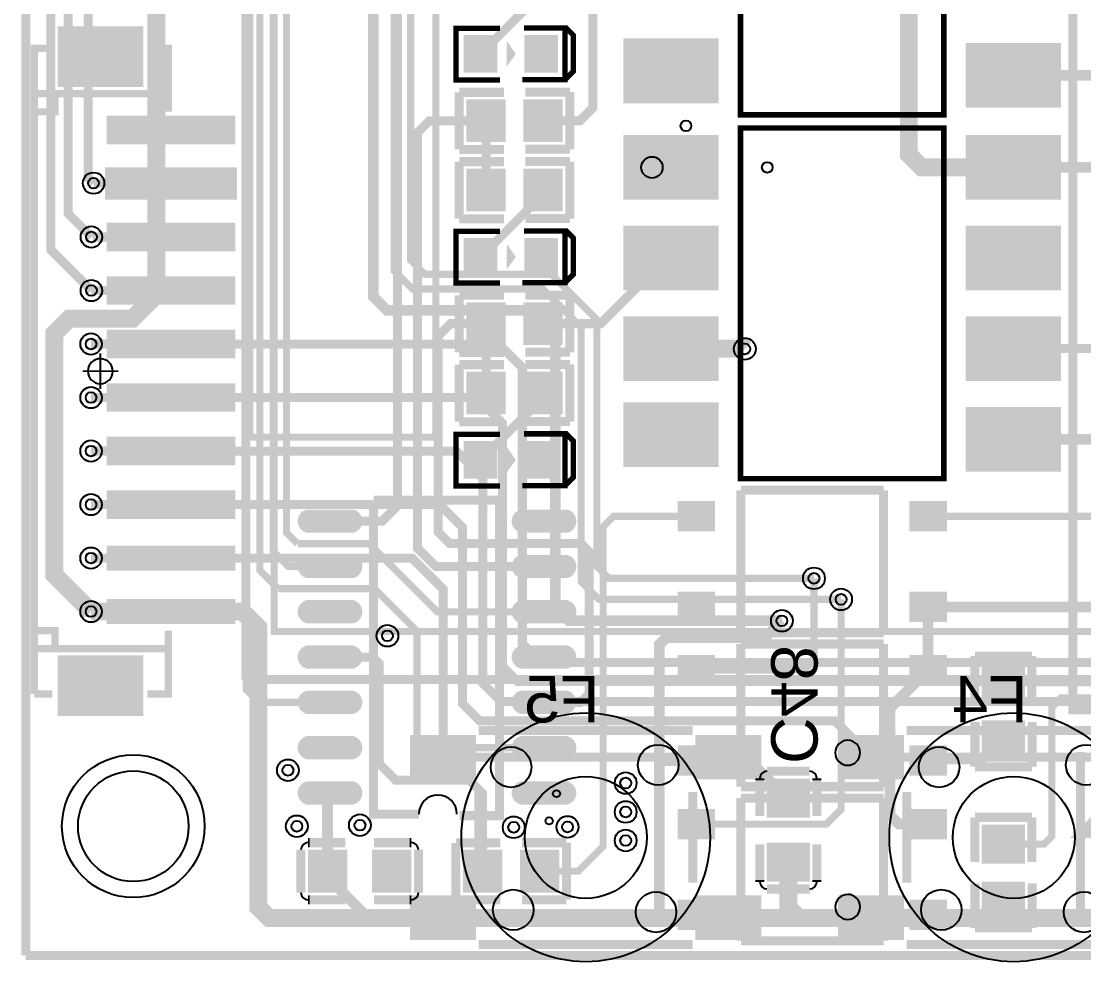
# Model space of a CAD drawing. Header units: millimetres. Extents: x -0.1 to 83.5, y 0 to 65.8.
# Drawn here: x -0.13 to 29.66, y 0 to 26.37 of the extents above; entities that cross this region are included whole.
import ezdxf

# ---------------------------------------------------------------- set-up
doc = ezdxf.new("R2010")
doc.units = ezdxf.units.MM
for name, color, linetype, true_color in [('BoardOutLine', 7, 'Continuous', 0xff00ff), ('BottomLayer', 7, 'Continuous', 0x6699cc), ('BottomPasteMaskLayer', 7, 'Continuous', 0x800000), ('BottomSilkLayer', 7, 'Continuous', 0x66cc33), ('BottomSolderMaskLayer', 7, 'Continuous', 0xaa00ff), ('Document', 7, 'Continuous', 0xffffff), ('Hole', 7, 'Continuous', 0x222222), ('Mechanical', 7, 'Continuous', 0xf022f0), ('Multi-Layer', 7, 'Continuous', 0xc0c0c0), ('TopLayer', 7, 'Continuous', 0xff3366), ('TopPasteMaskLayer', 7, 'Continuous', 0x808080), ('TopSilkLayer', 7, 'Continuous', 0xffcc00), ('TopSolderMaskLayer', 7, 'Continuous', 0x800080)]:
    doc.layers.add(name, color=color, linetype=linetype, true_color=true_color)
doc.styles.get("Standard").update_dxf_attribs({"font": 'arial.ttf'})

msp = doc.modelspace()

# ---------------------------------------------------------------- hatches: boundary and pattern name
at = {"layer": 'BottomLayer'}
for points in [[(12.6, 6.337), (10.8, 6.337), (10.8, 5.137), (12.6, 5.137)], [(20.6, 6.337), (18.8, 6.337), (18.8, 5.137), (20.6, 5.137)], [(24.601, 6.337), (22.801, 6.337), (22.801, 5.137), (24.601, 5.137)], [(21.93, 4.091), (21.93, 5.091), (20.83, 5.091), (20.83, 4.091)], [(21.93, 2.291), (21.93, 3.291), (20.83, 3.291), (20.83, 2.291)], [(12.6, 1.837), (10.8, 1.837), (10.8, 0.637), (12.6, 0.637)], [(20.6, 1.837), (18.8, 1.837), (18.8, 0.637), (20.6, 0.637)], [(24.601, 1.837), (22.801, 1.837), (22.801, 0.637), (24.601, 0.637)]]:
    msp.add_hatch(color=256, dxfattribs=at).paths.add_polyline_path(points)
at = {"layer": 'BottomPasteMaskLayer'}
for points in [[(12.6, 6.337), (10.8, 6.337), (10.8, 5.137), (12.6, 5.137)], [(20.6, 6.337), (18.8, 6.337), (18.8, 5.137), (20.6, 5.137)], [(24.601, 6.337), (22.801, 6.337), (22.801, 5.137), (24.601, 5.137)], [(21.93, 4.091), (21.93, 5.091), (20.83, 5.091), (20.83, 4.091)], [(21.93, 2.291), (21.93, 3.291), (20.83, 3.291), (20.83, 2.291)], [(12.6, 1.837), (10.8, 1.837), (10.8, 0.637), (12.6, 0.637)], [(20.6, 1.837), (18.8, 1.837), (18.8, 0.637), (20.6, 0.637)], [(24.601, 1.837), (22.801, 1.837), (22.801, 0.637), (24.601, 0.637)]]:
    msp.add_hatch(color=256, dxfattribs=at).paths.add_polyline_path(points)
at = {"layer": 'BottomSolderMaskLayer'}
for points in [[(12.625, 6.362), (10.775, 6.362), (10.775, 5.112), (12.625, 5.112)], [(20.625, 6.362), (18.775, 6.362), (18.775, 5.112), (20.625, 5.112)], [(24.626, 6.362), (22.776, 6.362), (22.776, 5.112), (24.626, 5.112)], [(21.986, 4.045), (21.986, 5.137), (20.774, 5.137), (20.774, 4.045)], [(21.986, 2.244), (21.986, 3.337), (20.774, 3.337), (20.774, 2.244)], [(12.625, 1.862), (10.775, 1.862), (10.775, 0.612), (12.625, 0.612)], [(20.625, 1.862), (18.775, 1.862), (18.775, 0.612), (20.625, 0.612)], [(24.626, 1.862), (22.776, 1.862), (22.776, 0.612), (24.626, 0.612)]]:
    msp.add_hatch(color=256, dxfattribs=at).paths.add_polyline_path(points)
at = {"layer": 'TopLayer'}
for points in [[(3.241, 24.574), (0.941, 24.574), (0.941, 26.174), (3.241, 26.174)], [(13.2, 25.95), (13.2, 24.95), (12.3, 24.95), (12.3, 25.95)], [(14.9, 25.95), (14.9, 24.95), (14, 24.95), (14, 25.95)], [(19.39, 25.867), (19.39, 24.087), (16.79, 24.087), (16.79, 25.867)], [(28.99, 25.74), (28.99, 23.96), (26.39, 23.96), (26.39, 25.74)], [(13.405, 23.03), (12.405, 23.03), (12.405, 24.13), (13.405, 24.13)], [(15.005, 23.03), (14.005, 23.03), (14.005, 24.13), (15.005, 24.13)], [(5.872, 23.718), (5.872, 22.918), (2.272, 22.918), (2.272, 23.718)], [(19.39, 23.16), (19.39, 21.38), (16.79, 21.38), (16.79, 23.16)], [(28.99, 23.16), (28.99, 21.38), (26.39, 21.38), (26.39, 23.16)], [(5.872, 22.218), (5.872, 21.418), (2.272, 21.418), (2.272, 22.218)], [(13.405, 21.085), (12.405, 21.085), (12.405, 22.185), (13.405, 22.185)], [(15.005, 21.085), (14.005, 21.085), (14.005, 22.185), (15.005, 22.185)], [(5.872, 20.718), (5.872, 19.918), (2.272, 19.918), (2.272, 20.718)], [(19.39, 20.62), (19.39, 18.84), (16.79, 18.84), (16.79, 20.62)], [(28.99, 20.62), (28.99, 18.84), (26.39, 18.84), (26.39, 20.62)], [(13.2, 20.26), (13.2, 19.26), (12.3, 19.26), (12.3, 20.26)], [(14.9, 20.26), (14.9, 19.26), (14, 19.26), (14, 20.26)], [(5.872, 19.218), (5.872, 18.418), (2.272, 18.418), (2.272, 19.218)], [(13.405, 17.34), (12.405, 17.34), (12.405, 18.44), (13.405, 18.44)], [(15.005, 17.34), (14.005, 17.34), (14.005, 18.44), (15.005, 18.44)], [(19.39, 18.08), (19.39, 16.3), (16.79, 16.3), (16.79, 18.08)], [(28.99, 18.08), (28.99, 16.3), (26.39, 16.3), (26.39, 18.08)], [(5.872, 17.718), (5.872, 16.918), (2.272, 16.918), (2.272, 17.718)], [(13.405, 15.395), (12.405, 15.395), (12.405, 16.495), (13.405, 16.495)], [(15.005, 15.395), (14.005, 15.395), (14.005, 16.495), (15.005, 16.495)], [(5.872, 16.218), (5.872, 15.418), (2.272, 15.418), (2.272, 16.218)], [(19.39, 15.667), (19.39, 13.887), (16.79, 13.887), (16.79, 15.667)], [(28.99, 15.54), (28.99, 13.76), (26.39, 13.76), (26.39, 15.54)], [(5.872, 14.718), (5.872, 13.918), (2.272, 13.918), (2.272, 14.718)], [(13.2, 14.571), (13.2, 13.571), (12.3, 13.571), (12.3, 14.571)], [(14.9, 14.571), (14.9, 13.571), (14, 13.571), (14, 14.571)], [(5.872, 13.218), (5.872, 12.418), (2.272, 12.418), (2.272, 13.218)], [(18.3, 12.89), (19.3, 12.89), (19.3, 12.09), (18.3, 12.09)], [(24.8, 12.89), (25.8, 12.89), (25.8, 12.09), (24.8, 12.09)], [(9.13, 12.653, -0.785398), (9.13, 12.053), (7.93, 12.053, -0.785398), (7.93, 12.653)], [(15.13, 12.653, -0.785398), (15.13, 12.053), (13.93, 12.053, -0.785398), (13.93, 12.653)], [(2.272, 10.968), (2.272, 11.668), (5.872, 11.668), (5.872, 10.968)], [(9.13, 11.383, -0.785398), (9.13, 10.783), (7.93, 10.783, -0.785398), (7.93, 11.383)], [(15.13, 11.383, -0.785398), (15.13, 10.783), (13.93, 10.783, -0.785398), (13.93, 11.383)], [(2.272, 9.468), (2.272, 10.168), (5.872, 10.168), (5.872, 9.468)], [(18.3, 10.35), (19.3, 10.35), (19.3, 9.55), (18.3, 9.55)], [(24.8, 10.35), (25.8, 10.35), (25.8, 9.55), (24.8, 9.55)], [(9.13, 10.113, -0.785398), (9.13, 9.513), (7.93, 9.513, -0.785398), (7.93, 10.113)], [(15.13, 10.113, -0.785398), (15.13, 9.513), (13.93, 9.513, -0.785398), (13.93, 10.113)], [(9.13, 8.843, -0.785398), (9.13, 8.243), (7.93, 8.243, -0.785398), (7.93, 8.843)], [(15.13, 8.843, -0.785398), (15.13, 8.243), (13.93, 8.243, -0.785398), (13.93, 8.843)], [(0.941, 8.538), (3.241, 8.538), (3.241, 6.938), (0.941, 6.938)], [(19.3, 7.779), (18.3, 7.779), (18.3, 8.579), (19.3, 8.579)], [(25.8, 7.779), (24.8, 7.779), (24.8, 8.579), (25.8, 8.579)], [(27.96, 8.32), (27.96, 7.32), (26.86, 7.32), (26.86, 8.32)], [(9.13, 7.573, -0.785398), (9.13, 6.973), (7.93, 6.973, -0.785398), (7.93, 7.573)], [(15.13, 7.573, -0.785398), (15.13, 6.973), (13.93, 6.973, -0.785398), (13.93, 7.573)], [(27.96, 6.72), (27.96, 5.72), (26.86, 5.72), (26.86, 6.72)], [(9.13, 6.303, -0.785398), (9.13, 5.703), (7.93, 5.703, -0.785398), (7.93, 6.303)], [(15.13, 6.303, -0.785398), (15.13, 5.703), (13.93, 5.703, -0.785398), (13.93, 6.303)], [(19.3, 5.239), (18.3, 5.239), (18.3, 6.039), (19.3, 6.039)], [(25.8, 5.239), (24.8, 5.239), (24.8, 6.039), (25.8, 6.039)], [(9.13, 5.033, -0.785398), (9.13, 4.433), (7.93, 4.433, -0.785398), (7.93, 5.033)], [(15.13, 5.033, -0.785398), (15.13, 4.433), (13.93, 4.433, -0.785398), (13.93, 5.033)], [(19.3, 3.459), (18.3, 3.459), (18.3, 4.259), (19.3, 4.259)], [(25.8, 3.459), (24.8, 3.459), (24.8, 4.259), (25.8, 4.259)], [(27.96, 3.8), (27.96, 2.8), (26.86, 2.8), (26.86, 3.8)], [(7.961, 3.09), (8.961, 3.09), (8.961, 1.99), (7.961, 1.99)], [(9.761, 3.09), (10.761, 3.09), (10.761, 1.99), (9.761, 1.99)], [(13.31, 1.99), (12.31, 1.99), (12.31, 3.09), (13.31, 3.09)], [(14.91, 1.99), (13.91, 1.99), (13.91, 3.09), (14.91, 3.09)], [(27.96, 2.2), (27.96, 1.2), (26.86, 1.2), (26.86, 2.2)], [(19.3, 0.919), (18.3, 0.919), (18.3, 1.719), (19.3, 1.719)], [(25.8, 0.919), (24.8, 0.919), (24.8, 1.719), (25.8, 1.719)]]:
    msp.add_hatch(color=256, dxfattribs=at).paths.add_polyline_path(points)
at = {"layer": 'TopPasteMaskLayer'}
for points in [[(3.241, 24.574), (0.941, 24.574), (0.941, 26.174), (3.241, 26.174)], [(13.2, 25.95), (13.2, 24.95), (12.3, 24.95), (12.3, 25.95)], [(14.9, 25.95), (14.9, 24.95), (14, 24.95), (14, 25.95)], [(19.39, 25.867), (19.39, 24.087), (16.79, 24.087), (16.79, 25.867)], [(28.99, 25.74), (28.99, 23.96), (26.39, 23.96), (26.39, 25.74)], [(13.405, 23.03), (12.405, 23.03), (12.405, 24.13), (13.405, 24.13)], [(15.005, 23.03), (14.005, 23.03), (14.005, 24.13), (15.005, 24.13)], [(19.39, 23.16), (19.39, 21.38), (16.79, 21.38), (16.79, 23.16)], [(28.99, 23.16), (28.99, 21.38), (26.39, 21.38), (26.39, 23.16)], [(5.872, 22.218), (5.872, 21.418), (2.272, 21.418), (2.272, 22.218)], [(13.405, 21.085), (12.405, 21.085), (12.405, 22.185), (13.405, 22.185)], [(15.005, 21.085), (14.005, 21.085), (14.005, 22.185), (15.005, 22.185)], [(19.39, 20.62), (19.39, 18.84), (16.79, 18.84), (16.79, 20.62)], [(28.99, 20.62), (28.99, 18.84), (26.39, 18.84), (26.39, 20.62)], [(13.2, 20.26), (13.2, 19.26), (12.3, 19.26), (12.3, 20.26)], [(14.9, 20.26), (14.9, 19.26), (14, 19.26), (14, 20.26)], [(13.405, 17.34), (12.405, 17.34), (12.405, 18.44), (13.405, 18.44)], [(15.005, 17.34), (14.005, 17.34), (14.005, 18.44), (15.005, 18.44)], [(19.39, 18.08), (19.39, 16.3), (16.79, 16.3), (16.79, 18.08)], [(28.99, 18.08), (28.99, 16.3), (26.39, 16.3), (26.39, 18.08)], [(13.405, 15.395), (12.405, 15.395), (12.405, 16.495), (13.405, 16.495)], [(15.005, 15.395), (14.005, 15.395), (14.005, 16.495), (15.005, 16.495)], [(19.39, 15.667), (19.39, 13.887), (16.79, 13.887), (16.79, 15.667)], [(28.99, 15.54), (28.99, 13.76), (26.39, 13.76), (26.39, 15.54)], [(13.2, 14.571), (13.2, 13.571), (12.3, 13.571), (12.3, 14.571)], [(14.9, 14.571), (14.9, 13.571), (14, 13.571), (14, 14.571)], [(18.3, 12.89), (19.3, 12.89), (19.3, 12.09), (18.3, 12.09)], [(24.8, 12.89), (25.8, 12.89), (25.8, 12.09), (24.8, 12.09)], [(9.13, 12.653, -0.785398), (9.13, 12.053), (7.93, 12.053, -0.785398), (7.93, 12.653)], [(15.13, 12.653, -0.785398), (15.13, 12.053), (13.93, 12.053, -0.785398), (13.93, 12.653)], [(9.13, 11.383, -0.785398), (9.13, 10.783), (7.93, 10.783, -0.785398), (7.93, 11.383)], [(15.13, 11.383, -0.785398), (15.13, 10.783), (13.93, 10.783, -0.785398), (13.93, 11.383)], [(18.3, 10.35), (19.3, 10.35), (19.3, 9.55), (18.3, 9.55)], [(24.8, 10.35), (25.8, 10.35), (25.8, 9.55), (24.8, 9.55)], [(9.13, 10.113, -0.785398), (9.13, 9.513), (7.93, 9.513, -0.785398), (7.93, 10.113)], [(15.13, 10.113, -0.785398), (15.13, 9.513), (13.93, 9.513, -0.785398), (13.93, 10.113)], [(9.13, 8.843, -0.785398), (9.13, 8.243), (7.93, 8.243, -0.785398), (7.93, 8.843)], [(15.13, 8.843, -0.785398), (15.13, 8.243), (13.93, 8.243, -0.785398), (13.93, 8.843)], [(0.941, 8.538), (3.241, 8.538), (3.241, 6.938), (0.941, 6.938)], [(19.3, 7.779), (18.3, 7.779), (18.3, 8.579), (19.3, 8.579)], [(25.8, 7.779), (24.8, 7.779), (24.8, 8.579), (25.8, 8.579)], [(27.96, 8.32), (27.96, 7.32), (26.86, 7.32), (26.86, 8.32)], [(9.13, 7.573, -0.785398), (9.13, 6.973), (7.93, 6.973, -0.785398), (7.93, 7.573)], [(15.13, 7.573, -0.785398), (15.13, 6.973), (13.93, 6.973, -0.785398), (13.93, 7.573)], [(27.96, 6.72), (27.96, 5.72), (26.86, 5.72), (26.86, 6.72)], [(9.13, 6.303, -0.785398), (9.13, 5.703), (7.93, 5.703, -0.785398), (7.93, 6.303)], [(15.13, 6.303, -0.785398), (15.13, 5.703), (13.93, 5.703, -0.785398), (13.93, 6.303)], [(19.3, 5.239), (18.3, 5.239), (18.3, 6.039), (19.3, 6.039)], [(25.8, 5.239), (24.8, 5.239), (24.8, 6.039), (25.8, 6.039)], [(9.13, 5.033, -0.785398), (9.13, 4.433), (7.93, 4.433, -0.785398), (7.93, 5.033)], [(15.13, 5.033, -0.785398), (15.13, 4.433), (13.93, 4.433, -0.785398), (13.93, 5.033)], [(19.3, 3.459), (18.3, 3.459), (18.3, 4.259), (19.3, 4.259)], [(25.8, 3.459), (24.8, 3.459), (24.8, 4.259), (25.8, 4.259)], [(27.96, 3.8), (27.96, 2.8), (26.86, 2.8), (26.86, 3.8)], [(7.961, 3.09), (8.961, 3.09), (8.961, 1.99), (7.961, 1.99)], [(9.761, 3.09), (10.761, 3.09), (10.761, 1.99), (9.761, 1.99)], [(13.31, 1.99), (12.31, 1.99), (12.31, 3.09), (13.31, 3.09)], [(14.91, 1.99), (13.91, 1.99), (13.91, 3.09), (14.91, 3.09)], [(27.96, 2.2), (27.96, 1.2), (26.86, 1.2), (26.86, 2.2)], [(19.3, 0.919), (18.3, 0.919), (18.3, 1.719), (19.3, 1.719)], [(25.8, 0.919), (24.8, 0.919), (24.8, 1.719), (25.8, 1.719)]]:
    msp.add_hatch(color=256, dxfattribs=at).paths.add_polyline_path(points)
at = {"layer": 'TopSilkLayer'}
for points in [[(13.49, 25.81), (13.48, 25.09), (13.74, 25.45)], [(13.49, 20.12), (13.48, 19.401), (13.74, 19.761)], [(13.49, 14.431), (13.48, 13.711), (13.74, 14.071)]]:
    msp.add_hatch(color=256, dxfattribs=at).paths.add_polyline_path(points)
at = {"layer": 'TopSolderMaskLayer'}
for points in [[(3.292, 24.524), (0.891, 24.524), (0.891, 26.225), (3.292, 26.225)], [(13.223, 25.978), (13.223, 24.922), (12.277, 24.922), (12.277, 25.978)], [(14.923, 25.978), (14.923, 24.922), (13.977, 24.922), (13.977, 25.978)], [(19.427, 25.884), (19.427, 24.07), (16.753, 24.07), (16.753, 25.884)], [(29.027, 25.757), (29.027, 23.943), (26.353, 23.943), (26.353, 25.757)], [(13.456, 22.979), (12.354, 22.979), (12.354, 24.181), (13.456, 24.181)], [(15.056, 22.979), (13.954, 22.979), (13.954, 24.181), (15.056, 24.181)], [(19.427, 23.177), (19.427, 21.363), (16.753, 21.363), (16.753, 23.177)], [(29.027, 23.177), (29.027, 21.363), (26.353, 21.363), (26.353, 23.177)], [(5.923, 22.269), (5.923, 21.368), (2.222, 21.368), (2.222, 22.269)], [(13.456, 21.034), (12.354, 21.034), (12.354, 22.236), (13.456, 22.236)], [(15.056, 21.034), (13.954, 21.034), (13.954, 22.236), (15.056, 22.236)], [(19.427, 20.637), (19.427, 18.823), (16.753, 18.823), (16.753, 20.637)], [(29.027, 20.637), (29.027, 18.823), (26.353, 18.823), (26.353, 20.637)], [(13.223, 20.289), (13.223, 19.232), (12.277, 19.232), (12.277, 20.289)], [(14.923, 20.289), (14.923, 19.232), (13.977, 19.232), (13.977, 20.289)], [(13.456, 17.289), (12.354, 17.289), (12.354, 18.491), (13.456, 18.491)], [(15.056, 17.289), (13.954, 17.289), (13.954, 18.491), (15.056, 18.491)], [(19.427, 18.097), (19.427, 16.283), (16.753, 16.283), (16.753, 18.097)], [(29.027, 18.097), (29.027, 16.283), (26.353, 16.283), (26.353, 18.097)], [(13.456, 15.344), (12.354, 15.344), (12.354, 16.546), (13.456, 16.546)], [(15.056, 15.344), (13.954, 15.344), (13.954, 16.546), (15.056, 16.546)], [(19.427, 15.684), (19.427, 13.87), (16.753, 13.87), (16.753, 15.684)], [(29.027, 15.557), (29.027, 13.743), (26.353, 13.743), (26.353, 15.557)], [(13.223, 14.599), (13.223, 13.543), (12.277, 13.543), (12.277, 14.599)], [(14.923, 14.599), (14.923, 13.543), (13.977, 13.543), (13.977, 14.599)], [(18.274, 12.915), (19.325, 12.915), (19.325, 12.064), (18.274, 12.064)], [(24.774, 12.915), (25.825, 12.915), (25.825, 12.064), (24.774, 12.064)], [(9.181, 12.678, -0.785398), (9.181, 12.027), (7.879, 12.027, -0.785398), (7.879, 12.678)], [(15.181, 12.678, -0.785398), (15.181, 12.027), (13.879, 12.027, -0.785398), (13.879, 12.678)], [(9.181, 11.408, -0.785398), (9.181, 10.757), (7.879, 10.757, -0.785398), (7.879, 11.408)], [(15.181, 11.408, -0.785398), (15.181, 10.757), (13.879, 10.757, -0.785398), (13.879, 11.408)], [(9.181, 10.138, -0.785398), (9.181, 9.487), (7.879, 9.487, -0.785398), (7.879, 10.138)], [(15.181, 10.138, -0.785398), (15.181, 9.487), (13.879, 9.487, -0.785398), (13.879, 10.138)], [(18.274, 10.375), (19.325, 10.375), (19.325, 9.524), (18.274, 9.524)], [(24.774, 10.375), (25.825, 10.375), (25.825, 9.524), (24.774, 9.524)], [(9.181, 8.868, -0.785398), (9.181, 8.217), (7.879, 8.217, -0.785398), (7.879, 8.868)], [(15.181, 8.868, -0.785398), (15.181, 8.217), (13.879, 8.217, -0.785398), (13.879, 8.868)], [(0.891, 8.589), (3.292, 8.589), (3.292, 6.888), (0.891, 6.888)], [(19.325, 7.754), (18.274, 7.754), (18.274, 8.605), (19.325, 8.605)], [(25.825, 7.754), (24.774, 7.754), (24.774, 8.605), (25.825, 8.605)], [(28.016, 8.366), (28.016, 7.274), (26.804, 7.274), (26.804, 8.366)], [(9.181, 7.598, -0.785398), (9.181, 6.947), (7.879, 6.947, -0.785398), (7.879, 7.598)], [(15.181, 7.598, -0.785398), (15.181, 6.947), (13.879, 6.947, -0.785398), (13.879, 7.598)], [(28.016, 6.766), (28.016, 5.674), (26.804, 5.674), (26.804, 6.766)], [(9.181, 6.328, -0.785398), (9.181, 5.677), (7.879, 5.677, -0.785398), (7.879, 6.328)], [(15.181, 6.328, -0.785398), (15.181, 5.677), (13.879, 5.677, -0.785398), (13.879, 6.328)], [(19.325, 5.214), (18.274, 5.214), (18.274, 6.065), (19.325, 6.065)], [(25.825, 5.214), (24.774, 5.214), (24.774, 6.065), (25.825, 6.065)], [(9.181, 5.058, -0.785398), (9.181, 4.407), (7.879, 4.407, -0.785398), (7.879, 5.058)], [(15.181, 5.058, -0.785398), (15.181, 4.407), (13.879, 4.407, -0.785398), (13.879, 5.058)], [(19.325, 3.434), (18.274, 3.434), (18.274, 4.284), (19.325, 4.284)], [(25.825, 3.434), (24.774, 3.434), (24.774, 4.284), (25.825, 4.284)], [(28.016, 3.846), (28.016, 2.754), (26.804, 2.754), (26.804, 3.846)], [(7.91, 3.141), (9.012, 3.141), (9.012, 1.939), (7.91, 1.939)], [(9.71, 3.141), (10.812, 3.141), (10.812, 1.939), (9.71, 1.939)], [(13.361, 1.939), (12.259, 1.939), (12.259, 3.141), (13.361, 3.141)], [(14.961, 1.939), (13.859, 1.939), (13.859, 3.141), (14.961, 3.141)], [(28.016, 2.246), (28.016, 1.154), (26.804, 1.154), (26.804, 2.246)], [(19.325, 0.894), (18.274, 0.894), (18.274, 1.744), (19.325, 1.744)], [(25.825, 0.894), (24.774, 0.894), (24.774, 1.744), (25.825, 1.744)]]:
    msp.add_hatch(color=256, dxfattribs=at).paths.add_polyline_path(points)

# ---------------------------------------------------------------- linework, layer by layer
at = {"layer": 'BoardOutLine', "const_width": 0.254}
for points in [[(0, 0.18), (0, 65.659), (26.429, 65.659)], [(0, 0.18), (75.766, 0.18), (75.766, 9.124)]]:
    msp.add_lwpolyline(points, dxfattribs=at)
at = {"layer": 'BottomLayer'}
for points, const_width in [([(22.101, 10.749), (16.35, 10.749), (16.01, 11.09), (16.01, 18.001), (14.74, 19.271), (11.189, 19.271), (10.79, 19.67), (10.79, 30.081), (9.581, 31.29), (9.581, 37.369), (8.4, 38.55), (8.4, 45.471), (7.63, 46.241), (7.63, 54.239), (7.391, 54.478), (6.35, 54.478)], 0.2), ([(6.38, 49.977), (6.932, 49.977), (7.191, 49.721), (7.191, 45.999), (7.95, 45.24), (7.95, 38.311), (9.139, 37.12), (9.139, 31.039), (10.33, 29.85), (10.33, 19.37), (10.841, 18.86), (14.501, 18.86), (15.57, 17.79), (15.57, 10.66), (16.071, 10.16), (22.86, 10.16)], 0.2), ([(8.301, 36.589), (8.301, 31.021), (9.741, 29.581), (9.741, 18.649), (10.13, 18.26), (14.069, 18.26), (14.849, 17.48), (14.849, 9.939), (15.23, 9.561), (21.199, 9.561)], 0.3), ([(1.842, 18.819), (0.701, 19.959), (0.701, 35.042), (1.168, 35.509), (3.66, 35.509)], 0.254), ([(1.842, 20.318), (1.189, 20.97), (1.189, 32.299), (1.859, 32.969), (3.66, 32.969)], 0.254), ([(1.9, 21.829), (1.75, 21.979), (1.75, 29.99), (2.189, 30.429), (3.66, 30.429)], 0.254), ([(1.83, 9.818), (0.802, 10.846), (0.802, 17.618), (1.212, 18.028), (2.992, 18.028), (3.66, 18.696), (3.66, 27.888)], 0.5), ([(1.831, 17.318), (13.261, 17.318), (13.922, 16.657), (13.922, 8.918), (14.453, 8.387), (57.041, 8.387), (59.7, 5.728)], 0.254), ([(1.831, 15.819), (12.642, 15.819), (13.363, 15.098), (13.363, 8.288), (13.792, 7.859), (45.58, 7.859), (47.701, 5.738)], 0.254), ([(1.831, 14.318), (12.073, 14.318), (12.812, 13.579), (12.812, 7.808), (13.322, 7.297), (34.14, 7.297), (35.7, 5.738)], 0.254), ([(1.831, 12.819), (11.603, 12.819), (12.243, 12.179), (12.243, 7.239), (12.723, 6.759), (22.68, 6.759), (23.701, 5.738)], 0.254), ([(1.83, 11.319), (10.832, 11.319), (11.7, 10.45), (11.7, 5.738)], 0.254), ([(1.83, 9.818), (6.072, 9.818), (6.522, 9.368), (6.522, 1.528), (6.822, 1.228), (67.7, 1.228)], 0.5), ([(11.7, 5.738), (20.232, 5.738), (21.38, 4.59)], 0.254), ([(23.701, 5.738), (31.701, 5.738)], 0.254), ([(21.38, 2.79), (21.38, 1.529), (21.68, 1.228)], 0.5)]:
    msp.add_lwpolyline(points, dxfattribs=dict(at, const_width=const_width))
at = {"layer": 'BottomSilkLayer', "const_width": 0.254}
for points in [[(6.167, 58.412), (6.167, 7.911)], [(75.767, 7.911), (6.167, 7.911)], [(18.7, 6.487), (12.7, 6.487)], [(30.701, 6.487), (24.701, 6.487)], [(21.98, 5.341), (20.78, 5.341)], [(20.58, 5.141), (20.58, 5.091)], [(20.58, 4.091), (20.58, 5.091)], [(22.18, 5.141), (22.18, 5.091)], [(22.18, 4.091), (22.18, 5.091)], [(12.7, 4.756), (12.7, 2.219)], [(18.7, 4.756), (18.7, 2.219)], [(24.701, 4.756), (24.701, 2.219)], [(20.58, 3.291), (20.58, 2.291)], [(22.18, 3.291), (22.18, 2.291)], [(20.58, 2.241), (20.58, 2.291)], [(22.18, 2.241), (22.18, 2.291)], [(21.98, 2.041), (20.78, 2.041)], [(18.7, 0.488), (12.7, 0.488)], [(30.701, 0.488), (24.701, 0.488)]]:
    msp.add_lwpolyline(points, dxfattribs=at)
at = {"layer": 'BottomSilkLayer', "const_width": 0.2}
msp.add_lwpolyline([(6.966, 57.062), (74.966, 57.062), (74.966, 9.262), (6.966, 9.262), (6.966, 57.062)], close=True, dxfattribs=at)
at = {"layer": 'BottomSilkLayer'}
for centre, radius in [((13.607, 5.458), 0.568), ((17.732, 5.519), 0.568), ((25.608, 5.458), 0.568), ((29.733, 5.519), 0.568), ((15.7, 3.487), 1.709), ((27.701, 3.487), 1.709), ((13.668, 1.455), 0.568), ((17.671, 1.394), 0.568), ((25.669, 1.455), 0.568), ((29.672, 1.394), 0.568)]:
    msp.add_circle(centre, radius, dxfattribs=at)
for centre, start, end in [((20.78, 5.141), 90, 180), ((21.98, 5.141), 0, 90), ((20.78, 2.241), 180, 270), ((21.98, 2.241), 270, 360)]:
    msp.add_arc(centre, 0.2, start, end, dxfattribs=at)
at = {"layer": 'Document'}
for centre, radius in [((17.556, 22.27), 0.3), ((15.7, 3.488), 3.487), ((27.7, 3.488), 3.487), ((14.881, 4.713), 0.1)]:
    msp.add_circle(centre, radius, dxfattribs=at)
at = {"layer": 'Hole'}
for centre, radius in [((1.9, 21.828), 0.15), ((1.84, 20.319), 0.15), ((1.84, 18.818), 0.15), ((1.83, 17.319), 0.15), ((20.16, 17.18), 0.152), ((1.83, 15.818), 0.15), ((1.83, 14.319), 0.15), ((1.83, 12.818), 0.15), ((1.83, 11.319), 0.15), ((22.1, 10.75), 0.152), ((22.86, 10.16), 0.152), ((1.83, 9.818), 0.15), ((21.2, 9.56), 0.152), ((10.14, 9.14), 0.152), ((7.35, 5.37), 0.152), ((16.82, 5.01), 0.152), ((16.82, 4.2), 0.152), ((7.6, 3.8), 0.152), ((9.37, 3.83), 0.152), ((13.68, 3.77), 0.152), ((15.19, 3.78), 0.152), ((16.82, 3.4), 0.152)]:
    msp.add_circle(centre, radius, dxfattribs=at)
at = {"layer": 'Mechanical', "const_width": 0.05}
for points in [[(2.091, 17.056), (2.091, 16.056)], [(2.591, 16.556), (1.591, 16.556)]]:
    msp.add_lwpolyline(points, dxfattribs=at)
at = {"layer": 'Mechanical'}
msp.add_arc((2.091, 16.556), 0.35, 179.9253, 179.3057, dxfattribs=at)
at = {"layer": 'Multi-Layer'}
for centre, radius in [((1.9, 21.828), 0.3), ((1.84, 20.319), 0.3), ((1.84, 18.818), 0.3), ((1.83, 17.319), 0.3), ((20.16, 17.18), 0.305), ((1.83, 15.818), 0.3), ((1.83, 14.319), 0.3), ((1.83, 12.818), 0.3), ((1.83, 11.319), 0.3), ((22.1, 10.75), 0.305), ((22.86, 10.16), 0.305), ((1.83, 9.818), 0.3), ((21.2, 9.56), 0.305), ((10.14, 9.14), 0.305), ((7.35, 5.37), 0.305), ((3.015, 3.801), 1.55), ((16.82, 5.01), 0.305), ((16.82, 4.2), 0.305), ((7.6, 3.8), 0.305), ((9.37, 3.83), 0.305), ((13.68, 3.77), 0.305), ((15.19, 3.78), 0.305), ((16.82, 3.4), 0.305)]:
    msp.add_circle(centre, radius, dxfattribs=at)
at = {"layer": 'TopLayer'}
for points, const_width in [([(27.69, 42.603), (25.283, 42.603), (24.76, 42.08), (24.76, 22.63), (25.12, 22.27), (27.69, 22.27)], 0.5), ([(14.506, 23.579), (15.54, 23.579), (15.9, 23.94), (15.9, 27.94), (17.89, 29.93), (18.09, 29.93)], 0.254), ([(8.529, 12.352), (9.992, 12.352), (10.419, 12.779), (10.419, 28.839), (10.851, 29.271), (12.906, 29.271)], 0.254), ([(8.529, 7.272), (6.538, 7.272), (6.18, 7.63), (6.18, 29.009)], 0.2), ([(7.079, 10.46), (6.561, 10.978), (6.561, 27.783), (7.269, 28.491), (7.269, 29.04)], 0.2), ([(8.529, 11.082), (7.358, 11.082), (6.939, 11.501), (6.939, 27.45), (7.6, 28.11)], 0.2), ([(7.62, 11.72), (7.31, 12.029), (7.31, 27.061), (7.899, 27.65)], 0.2), ([(12.75, 25.45), (14.505, 27.206), (14.505, 27.325)], 0.254), ([(27.69, 24.85), (30.88, 24.85)], 0.3), ([(14.529, 11.082), (11.499, 11.082), (10.98, 11.6), (10.98, 23.241), (11.321, 23.579), (12.906, 23.579)], 0.254), ([(12.905, 21.635), (12.905, 23.58)], 0.254), ([(27.691, 17.191), (33.79, 17.191), (34.161, 17.562), (34.161, 23.188)], 0.254), ([(25.301, 12.489), (34.991, 12.489), (35.349, 12.85), (35.349, 22.469)], 0.2), ([(27.691, 22.271), (30.719, 22.271), (31.191, 21.801), (31.191, 20.33)], 0.3), ([(4.292, 21.818), (4.283, 21.828), (1.9, 21.828)], 0.254), ([(12.75, 19.76), (14.505, 21.515), (14.505, 21.635)], 0.254), ([(4.292, 20.319), (1.88, 20.319)], 0.254), ([(14.505, 17.89), (16.12, 17.89), (17.96, 19.73), (18.09, 19.73)], 0.254), ([(4.292, 18.818), (1.84, 18.818)], 0.254), ([(14.529, 7.272), (15.552, 7.272), (15.799, 7.518), (15.799, 11.491), (15.56, 11.73), (11.88, 11.73), (11.56, 12.05), (11.56, 17.539), (11.91, 17.889), (12.906, 17.889)], 0.254), ([(12.905, 15.945), (12.905, 17.89)], 0.254), ([(4.292, 17.319), (1.83, 17.319)], 0.254), ([(18.09, 17.19), (20.15, 17.19), (20.16, 17.18)], 0.5), ([(4.292, 15.818), (1.852, 15.818)], 0.254), ([(12.75, 14.07), (14.505, 15.825), (14.505, 15.945)], 0.254), ([(27.69, 14.65), (31.38, 14.65)], 0.3), ([(4.292, 14.319), (1.872, 14.319)], 0.254), ([(4.292, 12.818), (1.972, 12.818)], 0.254), ([(14.409, 2.54), (15.489, 2.54), (16.19, 3.241), (16.19, 12.2), (16.48, 12.489), (18.799, 12.489)], 0.2), ([(7.62, 11.72), (9.629, 11.72), (11.537, 9.812), (14.529, 9.812)], 0.2), ([(4.292, 11.319), (1.832, 11.319)], 0.254), ([(27.409, 7.821), (60.419, 7.821), (60.759, 8.161), (60.759, 10.351), (61.049, 10.64), (61.049, 11.331)], 0.2), ([(18.8, 8.179), (21.829, 8.179), (22.1, 8.45), (22.1, 10.75)], 0.2), ([(7.079, 10.46), (9.779, 10.46), (10.97, 9.268), (10.97, 6.32), (11.288, 6.002), (14.529, 6.002)], 0.2), ([(61.669, 10.569), (61.189, 10.091), (61.189, 7.859), (60.729, 7.399), (29.03, 7.399), (28.771, 7.14), (28.771, 3.52), (28.55, 3.299), (27.409, 3.299)], 0.2), ([(18.799, 3.858), (22.449, 3.858), (22.86, 4.27), (22.86, 10.16)], 0.2), ([(4.292, 9.818), (1.832, 9.818)], 0.254), ([(25.3, 9.95), (30.95, 9.95)], 0.3), ([(25.3, 8.179), (25.3, 9.95)], 0.3), ([(17.76, 5.639), (17.76, 8.89), (17.96, 9.09), (20.73, 9.09), (21.2, 9.56)], 0.3), ([(8.529, 8.542), (9.728, 8.542), (9.911, 8.359), (9.911, 5.55), (10.371, 5.09), (12.438, 5.09), (12.809, 4.719), (12.809, 2.54)], 0.254), ([(25.3, 3.859), (24.481, 3.859), (24.23, 4.11), (24.23, 7.11), (25.3, 8.179)], 0.3), ([(25.3, 5.639), (26.829, 5.639), (27.41, 6.22)], 0.2), ([(18.799, 1.318), (17.76, 1.318), (17.76, 5.639), (18.799, 5.639)], 0.3), ([(8.53, 4.732), (8.46, 4.662), (8.46, 2.54)], 0.3), ([(17.76, 1.318), (9.512, 1.318), (8.461, 2.37), (8.461, 2.54)], 0.3), ([(25.3, 1.319), (27.029, 1.319), (27.41, 1.7)], 0.2)]:
    msp.add_lwpolyline(points, dxfattribs=dict(at, const_width=const_width))
at = {"layer": 'TopSilkLayer'}
for points, const_width in [([(35.022, 34.509), (34.371, 34.509), (29.36, 34.509), (29.36, 7.069), (47.402, 7.069), (47.402, 8.697), (47.402, 34.509), (34.392, 34.509), (34.211, 34.509)], 0.254), ([(6.28, 28.32), (6.28, 14.71), (11.5, 14.71), (11.5, 30.05), (6.69, 30.05), (6.28, 30.05), (6.28, 28.29)], 0.2), ([(13.3, 24.72), (12.06, 24.72), (12.06, 26.17), (13.3, 26.17)], 0.15), ([(13.97, 26.18), (15.12, 26.18), (15.12, 24.73), (13.92, 24.73)], 0.15), ([(15.12, 26.18), (15.15, 26.18), (15.35, 25.98), (15.35, 24.96), (15.32, 24.93), (15.12, 24.73)], 0.15), ([(0.742, 25.607), (0.241, 25.607), (0.241, 7.507)], 0.203), ([(3.409, 25.607), (3.996, 25.607), (3.996, 23.828)], 0.203), ([(0.821, 24.336), (0.821, 23.828), (0.241, 23.828)], 0.203), ([(3.996, 24.336), (0.241, 24.336)], 0.203), ([(13.405, 24.375), (12.155, 24.375)], 0.254), ([(12.155, 22.775), (12.155, 24.375)], 0.254), ([(14.005, 24.38), (15.255, 24.38)], 0.254), ([(15.255, 22.78), (15.255, 24.38)], 0.254), ([(13.405, 22.775), (12.155, 22.775)], 0.254), ([(14.005, 22.78), (15.255, 22.78)], 0.254), ([(13.405, 22.43), (12.155, 22.43)], 0.254), ([(12.155, 20.83), (12.155, 22.43)], 0.254), ([(14.005, 22.435), (15.255, 22.435)], 0.254), ([(15.255, 20.835), (15.255, 22.435)], 0.254), ([(13.405, 20.83), (12.155, 20.83)], 0.254), ([(14.005, 20.835), (15.255, 20.835)], 0.254), ([(13.97, 20.49), (15.12, 20.49), (15.12, 19.04), (13.92, 19.04)], 0.15), ([(15.12, 20.49), (15.15, 20.49), (15.35, 20.29), (15.35, 19.27), (15.32, 19.24), (15.12, 19.04)], 0.15), ([(13.3, 19.03), (12.06, 19.03), (12.06, 20.48), (13.3, 20.48)], 0.15), ([(13.405, 18.685), (12.155, 18.685)], 0.254), ([(12.155, 17.085), (12.155, 18.685)], 0.254), ([(14.005, 18.69), (15.255, 18.69)], 0.254), ([(15.255, 17.09), (15.255, 18.69)], 0.254), ([(13.405, 17.085), (12.155, 17.085)], 0.254), ([(14.005, 17.09), (15.255, 17.09)], 0.254), ([(13.405, 16.74), (12.155, 16.74)], 0.254), ([(12.155, 15.14), (12.155, 16.74)], 0.254), ([(14.005, 16.745), (15.255, 16.745)], 0.254), ([(15.255, 15.145), (15.255, 16.745)], 0.254), ([(13.405, 15.14), (12.155, 15.14)], 0.254), ([(14.005, 15.145), (15.255, 15.145)], 0.254), ([(13.3, 13.341), (12.06, 13.341), (12.06, 14.791), (13.3, 14.791)], 0.15), ([(13.97, 14.801), (15.12, 14.801), (15.12, 13.351), (13.92, 13.351)], 0.15), ([(15.12, 14.801), (15.15, 14.801), (15.35, 14.601), (15.35, 13.581), (15.32, 13.551), (15.12, 13.351)], 0.15), ([(24.05, 13.22), (20.05, 13.22)], 0.254), ([(20.05, 9.219), (20.05, 13.22)], 0.254), ([(24.05, 9.22), (24.05, 13.22)], 0.254), ([(11.022, 4.142), (9.752, 4.142), (9.752, 12.942)], 0.254), ([(9.752, 12.942), (13.283, 12.942)], 0.254), ([(13.283, 12.942), (13.283, 4.097), (12.165, 4.097)], 0.254), ([(0.821, 8.776), (0.821, 9.284), (0.241, 9.284)], 0.203), ([(3.996, 9.284), (3.996, 7.506), (3.409, 7.506)], 0.203), ([(20.05, 9.22), (24.05, 9.22)], 0.254), ([(20.05, 8.909), (20.05, 4.909)], 0.254), ([(24.05, 8.909), (20.05, 8.909)], 0.254), ([(24.05, 8.91), (24.05, 4.909)], 0.254), ([(3.996, 8.776), (0.241, 8.776)], 0.203), ([(28.21, 8.57), (26.61, 8.57)], 0.254), ([(26.61, 7.32), (26.61, 8.57)], 0.254), ([(28.21, 7.32), (28.21, 8.57)], 0.254), ([(0.742, 7.506), (0.241, 7.506)], 0.203), ([(26.615, 6.719), (26.615, 5.469)], 0.254), ([(28.215, 6.719), (28.215, 5.469)], 0.254), ([(29.576, 5.884), (29.576, 1.284)], 0.254), ([(28.215, 5.469), (26.615, 5.469)], 0.254), ([(20.05, 4.909), (24.05, 4.909)], 0.254), ([(20.05, 4.589), (20.05, 0.588)], 0.254), ([(24.05, 4.589), (20.05, 4.589)], 0.254), ([(24.05, 4.589), (24.05, 0.589)], 0.254), ([(28.21, 4.05), (26.61, 4.05)], 0.254), ([(26.61, 2.8), (26.61, 4.05)], 0.254), ([(28.21, 2.8), (28.21, 4.05)], 0.254), ([(7.911, 3.34), (7.961, 3.34)], 0.254), ([(8.961, 3.34), (7.961, 3.34)], 0.254), ([(9.761, 3.34), (10.761, 3.34)], 0.254), ([(10.811, 3.34), (10.761, 3.34)], 0.254), ([(13.309, 3.335), (12.059, 3.335)], 0.254), ([(12.059, 1.735), (12.059, 3.335)], 0.254), ([(13.91, 3.34), (15.16, 3.34)], 0.254), ([(15.16, 1.74), (15.16, 3.34)], 0.254), ([(7.711, 3.14), (7.711, 1.94)], 0.254), ([(11.011, 3.14), (11.011, 1.94)], 0.254), ([(26.615, 2.199), (26.615, 0.949)], 0.254), ([(28.215, 2.199), (28.215, 0.949)], 0.254), ([(7.911, 1.74), (7.961, 1.74)], 0.254), ([(8.961, 1.74), (7.961, 1.74)], 0.254), ([(9.761, 1.74), (10.761, 1.74)], 0.254), ([(10.811, 1.74), (10.761, 1.74)], 0.254), ([(13.309, 1.735), (12.059, 1.735)], 0.254), ([(13.91, 1.74), (15.16, 1.74)], 0.254), ([(28.215, 0.949), (26.615, 0.949)], 0.254), ([(20.05, 0.589), (24.05, 0.589)], 0.254)]:
    msp.add_lwpolyline(points, dxfattribs=dict(at, const_width=const_width))
for points, const_width in [([(20.039, 33.576), (25.741, 33.576), (25.741, 23.744), (20.039, 23.744), (20.039, 33.576)], 0.152), ([(20.039, 23.376), (25.741, 23.376), (25.741, 13.544), (20.039, 13.544), (20.039, 23.376)], 0.152), ([(32.37, 0.804), (32.37, 6.392), (29.576, 3.598), (35.164, 3.598), (32.37, 0.804)], 0.254)]:
    msp.add_lwpolyline(points, close=True, dxfattribs=dict(at, const_width=const_width))
for centre, radius in [((18.51, 23.434), 0.15), ((20.791, 22.27), 0.15), ((3.015, 3.801), 2), ((14.675, 3.951), 0.1)]:
    msp.add_circle(centre, radius, dxfattribs=at)
for centre, radius, start, end in [((21.053, 12.27), 0.35, 90, 90), ((23.046, 5.859), 0.35, 270.4158, 270), ((11.555, 4.142), 0.533, 360, 180), ((7.911, 3.14), 0.2, 90, 180), ((10.811, 3.14), 0.2, 0, 90), ((7.911, 1.94), 0.2, 180, 270), ((10.811, 1.94), 0.2, 270, 0), ((23.046, 1.539), 0.35, 270.4158, 270)]:
    msp.add_arc(centre, radius, start, end, dxfattribs=at)

# ---------------------------------------------------------------- texts
at = {"layer": 'BottomSilkLayer', "text_generation_flag": 2}
msp.add_text('C48', height=1.3, rotation=270, dxfattribs=at).set_placement((20.9, 5.545))
for s, p in [('F5', (16.092, 6.711)), ('F4', (28.092, 6.71))]:
    msp.add_text(s, height=1.3, dxfattribs=at).set_placement(p)

doc.saveas('drawing.dxf')
